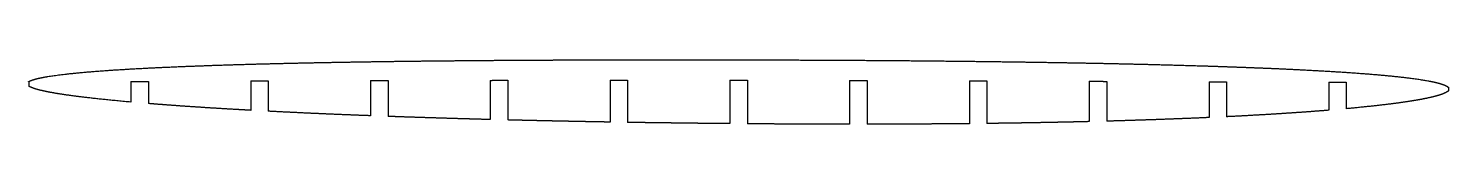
# Model space of a CAD drawing. Header units: metres. Extents: x 875 to 1183, y 17 to 31.
import ezdxf

# ---------------------------------------------------------------- set-up
doc = ezdxf.new("R2010")
doc.units = ezdxf.units.M

msp = doc.modelspace()

# ---------------------------------------------------------------- linework, layer by layer
for p, q in [((874.9, 26.65, 260), (874.9, 25.72, 260)), ((897.1, 26.74, 260), (897.1, 22.23, 260)), ((900.9, 26.75, 260), (900.9, 21.91, 260)), ((923.1, 26.83, 260), (923.1, 20.44, 260)), ((926.9, 26.85, 260), (926.9, 20.24, 260)), ((949.1, 26.92, 260), (949.1, 19.26, 260)), ((952.9, 26.93, 260), (952.9, 19.12, 260)), ((975.1, 26.97, 260), (975.1, 18.43, 260)), ((978.9, 26.98, 260), (978.9, 18.34, 260)), ((1001.1, 27, 260), (1001.1, 17.88, 260)), ((1004.9, 27, 260), (1004.9, 17.81, 260)), ((1027.1, 26.99, 260), (1027.1, 17.54, 260)), ((1030.9, 26.98, 260), (1030.9, 17.5, 260)), ((1053.1, 26.94, 260), (1053.1, 17.41, 260)), ((1056.9, 26.93, 260), (1056.9, 17.41, 260)), ((1079.1, 26.86, 260), (1079.1, 17.53, 260)), ((1082.9, 26.85, 260), (1082.9, 17.58, 260)), ((1105.1, 26.77, 260), (1105.1, 17.98, 260)), ((1108.9, 26.75, 260), (1108.9, 18.08, 260)), ((1131.1, 26.67, 260), (1131.1, 18.87, 260)), ((1134.9, 26.66, 260), (1134.9, 19.05, 260)), ((1157.1, 26.58, 260), (1157.1, 20.46, 260)), ((1160.9, 26.57, 260), (1160.9, 20.79, 260)), ((1183.1, 25.39, 260), (1183.1, 24.74, 260))]:
    msp.add_line(p, q)
for points, knots in [([(912.38, 30.15, 260), (915.79, 30.28, 260), (919.2, 30.39, 260), (922.61, 30.49, 260), (926.01, 30.58, 260), (929.42, 30.67, 260), (932.83, 30.74, 260), (936.24, 30.81, 260), (943.04, 30.94, 260), (946.44, 31, 260), (949.83, 31.05, 260), (953.22, 31.1, 260), (956.62, 31.15, 260), (960.01, 31.19, 260), (963.41, 31.22, 260), (969.77, 31.28, 260), (972.74, 31.31, 260), (975.7, 31.33, 260), (978.67, 31.35, 260), (981.63, 31.37, 260), (984.6, 31.38, 260), (987.57, 31.4, 260), (993.92, 31.42, 260), (997.31, 31.43, 260), (1000.7, 31.44, 260), (1004.09, 31.45, 260), (1007.47, 31.45, 260), (1010.86, 31.46, 260), (1014.25, 31.46, 260), (1022.76, 31.46, 260), (1027.87, 31.45, 260), (1032.99, 31.44, 260), (1038.11, 31.42, 260), (1043.23, 31.4, 260), (1048.35, 31.38, 260), (1053.47, 31.35, 260), (1065.35, 31.27, 260), (1072.11, 31.21, 260), (1078.88, 31.14, 260), (1085.64, 31.06, 260), (1092.4, 30.96, 260), (1099.16, 30.85, 260), (1105.93, 30.73, 260), (1115.22, 30.52, 260), (1117.75, 30.46, 260), (1120.28, 30.4, 260), (1122.81, 30.33, 260), (1125.33, 30.26, 260), (1127.86, 30.19, 260), (1130.39, 30.11, 260), (1136.9, 29.89, 260), (1140.89, 29.75, 260), (1144.87, 29.59, 260), (1148.86, 29.41, 260), (1152.85, 29.22, 260), (1156.83, 28.99, 260), (1160.82, 28.74, 260), (1168.17, 28.17, 260), (1171.08, 27.91, 260), (1173.57, 27.65, 260), (1175.7, 27.38, 260), (1177.5, 27.11, 260), (1179, 26.84, 260), (1180.22, 26.57, 260), (1181.51, 26.2, 260), (1181.73, 26.13, 260), (1181.93, 26.06, 260), (1182.14, 25.98, 260), (1182.39, 25.88, 260), (1182.67, 25.76, 260), (1182.93, 25.59, 260), (1183.1, 25.39, 260)], [0, 0, 0, 0, 0, 0, 0, 0, 0, 0.0254257, 0.0254257, 0.0254257, 0.0254257, 0.0254257, 0.0254257, 0.0254257, 0.0507447, 0.0507447, 0.0507447, 0.0507447, 0.0507447, 0.0507447, 0.0507447, 0.0728673, 0.0728673, 0.0728673, 0.0728673, 0.0728673, 0.0728673, 0.0728673, 0.0981409, 0.0981409, 0.0981409, 0.0981409, 0.0981409, 0.0981409, 0.0981409, 0.1363356, 0.1363356, 0.1363356, 0.1363356, 0.1363356, 0.1363356, 0.1363356, 0.1867998, 0.1867998, 0.1867998, 0.1867998, 0.1867998, 0.1867998, 0.1867998, 0.2056919, 0.2056919, 0.2056919, 0.2056919, 0.2056919, 0.2056919, 0.2056919, 0.2355728, 0.2355728, 0.2355728, 0.2355728, 0.2355728, 0.2355728, 0.2355728, 0.2609179, 0.2609179, 0.2609179, 0.2609179, 0.2609179, 0.2609179, 0.2609179, 0.269765, 0.269765, 0.269765, 0.269765, 0.269765, 0.269765, 0.269765, 0.269765, 0.269765]), ([(874.84, 26.65, 260), (874.89, 26.68, 260), (874.93, 26.71, 260), (874.98, 26.74, 260), (875.02, 26.76, 260), (875.07, 26.79, 260), (875.12, 26.81, 260), (875.17, 26.83, 260), (875.74, 27.1, 260), (876.49, 27.33, 260), (877.48, 27.56, 260), (878.71, 27.79, 260), (880.2, 28.02, 260), (881.97, 28.25, 260), (884.04, 28.47, 260), (889.68, 28.98, 260), (892.92, 29.22, 260), (896.16, 29.42, 260), (899.4, 29.6, 260), (902.65, 29.76, 260), (905.89, 29.9, 260), (909.14, 30.03, 260), (912.38, 30.15, 260)], [0, 0, 0, 0, 0, 0, 0, 0, 0, 0.040913, 0.040913, 0.040913, 0.040913, 0.040913, 0.040913, 0.040913, 0.449433, 0.449433, 0.449433, 0.449433, 0.449433, 0.449433, 0.449433, 1, 1, 1, 1, 1, 1, 1, 1, 1]), ([(897.1, 22.23, 260), (894.01, 22.51, 260), (891.22, 22.78, 260), (888.71, 23.04, 260), (886.46, 23.31, 260), (884.44, 23.57, 260), (882.64, 23.83, 260), (881.07, 24.08, 260), (878.77, 24.51, 260), (877.88, 24.69, 260), (877.08, 24.88, 260), (876.39, 25.07, 260), (875.84, 25.25, 260), (875.41, 25.42, 260), (875.11, 25.58, 260), (874.9, 25.72, 260)], [0, 0, 0, 0, 0, 0, 0, 0, 0, 0.592346, 0.592346, 0.592346, 0.592346, 0.592346, 0.592346, 0.592346, 1, 1, 1, 1, 1, 1, 1, 1, 1]), ([(1183.1, 24.74, 260), (1182.98, 24.59, 260), (1182.82, 24.47, 260), (1182.64, 24.37, 260), (1182.46, 24.28, 260), (1182.29, 24.2, 260), (1182.12, 24.13, 260), (1181.95, 24.05, 260), (1181.26, 23.79, 260), (1180.68, 23.61, 260), (1180.01, 23.43, 260), (1179.25, 23.24, 260), (1178.39, 23.05, 260), (1177.43, 22.87, 260), (1176.37, 22.68, 260), (1173.92, 22.28, 260), (1172.5, 22.07, 260), (1170.94, 21.86, 260), (1169.24, 21.65, 260), (1167.4, 21.44, 260), (1165.41, 21.22, 260), (1163.24, 21.01, 260), (1160.9, 20.79, 260)], [0, 0, 0, 0, 0, 0, 0, 0, 0, 0.161106, 0.161106, 0.161106, 0.161106, 0.161106, 0.161106, 0.161106, 0.556815, 0.556815, 0.556815, 0.556815, 0.556815, 0.556815, 0.556815, 1, 1, 1, 1, 1, 1, 1, 1, 1]), ([(923.1, 20.44, 260), (922.69, 20.46, 260), (922.29, 20.49, 260), (921.88, 20.51, 260), (921.47, 20.53, 260), (921.07, 20.55, 260), (920.66, 20.58, 260), (920.25, 20.6, 260), (917.45, 20.76, 260), (914.97, 20.91, 260), (912.46, 21.07, 260), (909.96, 21.23, 260), (907.53, 21.4, 260), (905.19, 21.57, 260), (902.97, 21.75, 260), (900.9, 21.91, 260)], [0, 0, 0, 0, 0, 0, 0, 0, 0, 0.144928, 0.144928, 0.144928, 0.144928, 0.144928, 0.144928, 0.144928, 1, 1, 1, 1, 1, 1, 1, 1, 1]), ([(975.1, 18.43, 260), (972.82, 18.49, 260), (970.55, 18.55, 260), (968.27, 18.62, 260), (965.99, 18.69, 260), (963.72, 18.75, 260), (961.44, 18.83, 260), (959.16, 18.9, 260), (956.39, 18.99, 260), (955.89, 19.01, 260), (955.39, 19.03, 260), (954.89, 19.05, 260), (954.4, 19.06, 260), (953.9, 19.08, 260), (953.4, 19.1, 260), (952.9, 19.12, 260)], [0, 0, 0, 0, 0, 0, 0, 0, 0, 0.820142, 0.820142, 0.820142, 0.820142, 0.820142, 0.820142, 0.820142, 1, 1, 1, 1, 1, 1, 1, 1, 1]), ([(1157.1, 20.46, 260), (1154.43, 20.24, 260), (1151.76, 20.04, 260), (1149.09, 19.85, 260), (1146.42, 19.68, 260), (1143.74, 19.52, 260), (1141.07, 19.36, 260), (1138.39, 19.22, 260), (1135.62, 19.08, 260), (1135.51, 19.08, 260), (1135.41, 19.07, 260), (1135.31, 19.07, 260), (1135.21, 19.06, 260), (1135.1, 19.06, 260), (1135, 19.05, 260), (1134.9, 19.05, 260)], [0, 0, 0, 0, 0, 0, 0, 0, 0, 0.963126, 0.963126, 0.963126, 0.963126, 0.963126, 0.963126, 0.963126, 1, 1, 1, 1, 1, 1, 1, 1, 1]), ([(1001.1, 17.88, 260), (1000.22, 17.89, 260), (999.34, 17.91, 260), (998.46, 17.92, 260), (997.59, 17.94, 260), (996.71, 17.95, 260), (995.83, 17.97, 260), (994.95, 17.99, 260), (992.17, 18.04, 260), (990.28, 18.08, 260), (988.38, 18.12, 260), (986.48, 18.16, 260), (984.59, 18.2, 260), (982.69, 18.25, 260), (980.8, 18.29, 260), (978.9, 18.34, 260)], [0, 0, 0, 0, 0, 0, 0, 0, 0, 0.31657, 0.31657, 0.31657, 0.31657, 0.31657, 0.31657, 0.31657, 1, 1, 1, 1, 1, 1, 1, 1, 1]), ([(1027.1, 17.54, 260), (1025.93, 17.55, 260), (1024.76, 17.56, 260), (1023.6, 17.57, 260), (1022.43, 17.58, 260), (1021.26, 17.6, 260), (1020.09, 17.61, 260), (1018.93, 17.62, 260), (1016.15, 17.66, 260), (1014.54, 17.68, 260), (1012.94, 17.7, 260), (1011.33, 17.72, 260), (1009.72, 17.74, 260), (1008.11, 17.76, 260), (1006.51, 17.79, 260), (1004.9, 17.81, 260)], [0, 0, 0, 0, 0, 0, 0, 0, 0, 0.420714, 0.420714, 0.420714, 0.420714, 0.420714, 0.420714, 0.420714, 1, 1, 1, 1, 1, 1, 1, 1, 1]), ([(1053.1, 17.41, 260), (1052.39, 17.41, 260), (1051.68, 17.41, 260), (1050.97, 17.41, 260), (1050.25, 17.41, 260), (1049.54, 17.41, 260), (1048.83, 17.41, 260), (1048.12, 17.41, 260), (1045.34, 17.42, 260), (1043.28, 17.43, 260), (1041.22, 17.44, 260), (1039.15, 17.45, 260), (1037.09, 17.46, 260), (1035.03, 17.47, 260), (1032.96, 17.49, 260), (1030.9, 17.5, 260)], [0, 0, 0, 0, 0, 0, 0, 0, 0, 0.256443, 0.256443, 0.256443, 0.256443, 0.256443, 0.256443, 0.256443, 1, 1, 1, 1, 1, 1, 1, 1, 1]), ([(1105.1, 17.98, 260), (1103.4, 17.94, 260), (1101.69, 17.9, 260), (1099.99, 17.86, 260), (1098.29, 17.83, 260), (1096.58, 17.79, 260), (1094.88, 17.76, 260), (1093.18, 17.73, 260), (1090.4, 17.68, 260), (1089.33, 17.67, 260), (1088.26, 17.65, 260), (1087.19, 17.63, 260), (1086.11, 17.62, 260), (1085.04, 17.6, 260), (1083.97, 17.59, 260), (1082.9, 17.58, 260)], [0, 0, 0, 0, 0, 0, 0, 0, 0, 0.613866, 0.613866, 0.613866, 0.613866, 0.613866, 0.613866, 0.613866, 1, 1, 1, 1, 1, 1, 1, 1, 1])]:
    msp.add_open_spline(points, degree=8, knots=knots)
for points, degree in [([(874.84, 26.65, 260), (874.9, 26.65, 260)], 1), ([(897.1, 26.74, 260), (897.91, 26.74, 260), (898.66, 26.74, 260), (899.44, 26.75, 260), (900.23, 26.75, 260), (900.9, 26.75, 260)], 5), ([(923.1, 26.83, 260), (924.05, 26.84, 260), (925, 26.84, 260), (925.95, 26.84, 260), (926.9, 26.85, 260)], 4), ([(949.1, 26.92, 260), (950.05, 26.92, 260), (951, 26.92, 260), (951.95, 26.92, 260), (952.9, 26.93, 260)], 4), ([(975.1, 26.97, 260), (976.05, 26.98, 260), (977, 26.98, 260), (977.95, 26.98, 260), (978.9, 26.98, 260)], 4), ([(1001.1, 27, 260), (1002.05, 27, 260), (1003, 27, 260), (1003.95, 27, 260), (1004.9, 27, 260)], 4), ([(1027.1, 26.99, 260), (1028.05, 26.99, 260), (1029, 26.99, 260), (1029.95, 26.99, 260), (1030.9, 26.98, 260)], 4), ([(1053.1, 26.94, 260), (1054.05, 26.94, 260), (1055, 26.93, 260), (1055.95, 26.93, 260), (1056.9, 26.93, 260)], 4), ([(1079.1, 26.86, 260), (1080.05, 26.86, 260), (1081, 26.86, 260), (1081.95, 26.85, 260), (1082.9, 26.85, 260)], 4), ([(1105.1, 26.77, 260), (1106.05, 26.76, 260), (1107, 26.76, 260), (1107.95, 26.76, 260), (1108.9, 26.75, 260)], 4), ([(1131.1, 26.67, 260), (1131.93, 26.67, 260), (1132.66, 26.67, 260), (1133.46, 26.66, 260), (1134.29, 26.66, 260), (1134.9, 26.66, 260)], 5), ([(1157.1, 26.58, 260), (1158.05, 26.58, 260), (1159, 26.58, 260), (1159.95, 26.57, 260), (1160.9, 26.57, 260)], 4), ([(949.1, 19.26, 260), (946.32, 19.36, 260), (943.54, 19.47, 260), (940.76, 19.58, 260), (937.99, 19.7, 260), (935.21, 19.83, 260), (932.44, 19.96, 260), (929.67, 20.1, 260), (926.9, 20.24, 260)], 8), ([(1131.1, 18.87, 260), (1128.33, 18.74, 260), (1125.55, 18.63, 260), (1122.78, 18.52, 260), (1120, 18.42, 260), (1117.23, 18.32, 260), (1114.45, 18.24, 260), (1111.68, 18.15, 260), (1108.9, 18.08, 260)], 8), ([(1079.1, 17.53, 260), (1076.33, 17.51, 260), (1073.55, 17.48, 260), (1070.78, 17.46, 260), (1068, 17.44, 260), (1065.23, 17.43, 260), (1062.45, 17.42, 260), (1059.68, 17.41, 260), (1056.9, 17.41, 260)], 8)]:
    msp.add_open_spline(points, degree=degree)

doc.saveas('drawing.dxf')
